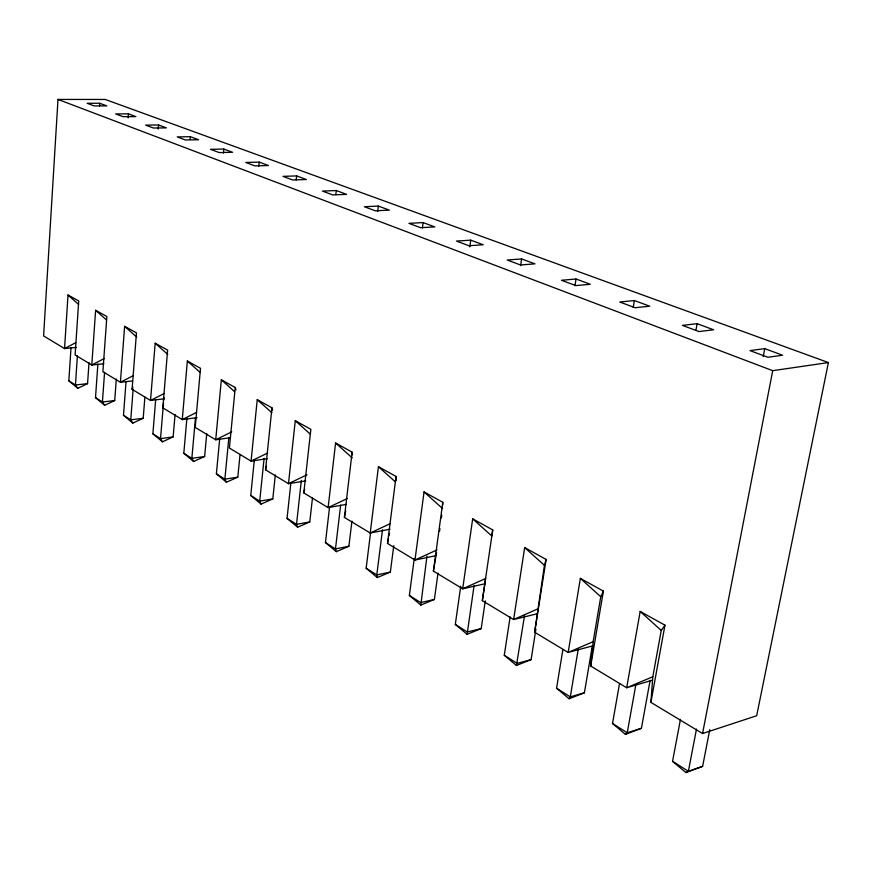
<?xml version="1.0" encoding="UTF-8"?>
<svg xmlns="http://www.w3.org/2000/svg" width="872" height="872" viewBox="0 0 872 872"><rect width="100%" height="100%" fill="white"/><g stroke="black" fill="none" stroke-linecap="round" stroke-linejoin="round"><path stroke-width="1.31" d="M442.747 504.834L442.813 502.305L424.043 491.928L414.974 560.02L435.847 555.682M485.072 583.75L462.683 588.807L472.678 518.829L492.724 529.914L482.336 600.666L513.63 619.545L524.672 547.572L546.134 559.453L544.433 565.339L534.656 632.233L568.163 652.452L580.36 578.376L603.391 591.118L600.754 596.742L593.156 641.672L590.704 666.044L626.674 687.757L640.179 611.457L664.965 625.169L661.238 630.445L652.823 676.737L650.894 702.363L702.559 733.537L756.667 715.738L828.4 362.567L105.25 99.452L57.988 99.43L43.6 335.927L64.55 348.571L76.409 347.416M103.812 363.755L91.789 365.008L75.112 354.948L78.72 300.938L68.016 295.019L64.55 348.571L75.755 342.674M89.02 362.578L87.56 383.647L77.782 388.313L68.834 380.835L71.003 347.939M77.39 355.896L75.439 384.999L77.782 388.313M99.55 105.97L99.735 103.267L87.124 103.278L94.176 105.915L106.82 105.894L99.735 103.267M132.588 380.911L120.412 382.274L102.885 371.701L106.864 316.503L95.615 310.29L91.789 365.008L104.487 358.403M116.314 379.026L114.712 400.542L104.651 405.284L95.506 397.643L97.882 364.049M104.575 372.279L102.427 402.003L104.651 405.284M128.108 117.916L128.413 113.851L115.638 113.916L123.05 116.684L135.869 116.608L128.413 113.851M163.86 398.842L150.529 400.455L132.086 389.326L136.468 332.875L124.631 326.335L120.412 382.274L133.503 375.549M144.905 396.967L143.204 418.266L132.838 423.105L123.486 415.279L126.015 382.023M133.144 389.097L130.756 419.857L132.838 423.105M158.257 129.023L158.573 124.979L145.624 125.11L153.428 128.02L166.421 127.879L158.573 124.979M197.105 417.655L182.259 419.596L162.824 407.867L167.631 350.119L155.172 343.219L150.529 400.455L164.285 393.457M175.065 414.473L173.136 436.894L162.465 441.821L152.883 433.809L155.685 399.529M163.511 402.831L160.524 438.627L162.465 441.821M163.729 400.183L163.947 397.534M190.107 139.411L190.336 136.697L177.212 136.893L185.442 139.967L198.609 139.749L190.336 136.697M230.35 437.722L215.722 439.782L195.219 427.411L200.506 368.3L187.36 361.03L182.259 419.596L196.451 412.467M206.74 433.558L204.637 456.492L193.617 461.506L183.807 453.298L186.891 418.255M195.492 417.699L191.851 458.367L193.617 461.506M223.472 153.112L223.832 149.058L210.534 149.33L219.221 152.567L232.562 152.284L223.832 149.058M236.018 389.773L235.233 387.506L221.335 379.81L215.722 439.782L231.767 431.836M240.051 454.367L237.805 477.137L226.437 482.238L216.387 473.823L219.668 439.03M228.867 437.45L224.867 479.175L226.437 482.238M235.233 387.506L229.401 448.045L251.071 461.114L267.235 458.661M258.82 166.16L259.213 162.116L245.74 162.465L254.929 165.887L268.434 165.517L259.213 162.116M272.609 410.069L271.955 407.813L257.24 399.681L251.071 461.114L267.682 453.004M275.323 474.946L272.805 498.915L261.055 504.114L250.744 495.481L254.373 459.555M264.107 458.291L259.703 501.128L261.055 504.114M305.734 480.864L288.479 483.688L265.546 469.845L271.955 407.813M296.208 179.959L296.633 175.915L282.986 176.362L292.72 179.992L306.399 179.523L296.633 175.915M485.29 600.863L481.202 628.581L467.109 634.326L474.085 585.526M346.446 504.365L328.123 507.613L303.805 492.942L310.857 429.329L295.27 420.707L288.479 483.688L306.988 474.782M312.47 498.054L309.778 521.925L297.625 527.222L287.041 518.36L290.921 482.587M301.363 480.341L296.513 524.334L297.625 527.222M335.829 194.587L336.276 190.543L322.466 191.088L332.788 194.936L346.642 194.369L336.276 190.543M352.56 454.803L352.146 452.165L335.589 443.009L328.123 507.613L347.318 498.512M351.928 521.151L348.898 546.264L336.309 551.671L325.452 542.569L329.583 506.905M340.658 505.03L335.48 548.891L336.309 551.671M377.707 211.471L378.35 206.075L364.376 206.729L375.342 210.817L389.359 210.13L378.35 206.075M390.067 529.195L370.208 533.01L344.386 517.423L352.146 452.165M396.335 480.319L396.052 476.439L378.437 466.705L370.208 533.01L390.209 523.68M393.763 545.676L390.362 572.065L377.303 577.58L366.153 568.217L370.567 532.618M382.492 529.805L376.791 574.921L377.303 577.58M422.397 227.952L423.084 222.578L408.946 223.352L420.631 227.712L434.801 226.905L423.084 222.578M437.003 549.927L414.974 560.02L387.506 543.441L396.052 476.439M438.017 573.078L434.387 599.456L420.827 605.081L409.36 595.445L414.265 558.549M426.942 556.151L420.827 605.081M469.823 246.863L470.738 240.16L456.448 241.075L468.918 245.73L483.241 244.77L470.738 240.16M482.336 600.666L485.617 578.496L462.683 588.807L433.395 571.127L442.813 502.305M439.553 531.277L439.913 528.606M441.374 517.946L441.744 515.276M467.109 634.326L455.304 624.407L460.754 586.158M492.724 529.914L491.852 536.04L472.678 518.829M520.628 265.622L521.598 258.93L534.961 263.856L520.519 264.979L507.188 260.009L521.598 258.93M535.899 629.213L531.103 659.635L516.431 665.489L504.278 655.264L510.12 616.94M574.986 285.711L576.021 279.007L590.333 284.283L575.771 285.602L561.481 280.272L576.021 279.007M524.562 615.458L516.431 665.489M534.656 632.233L546.134 559.453M592.241 646.348L584.393 692.793L569.089 698.755L556.565 688.226L562.854 649.771M633.257 307.26L634.38 300.535L649.749 306.214L635.089 307.729L619.741 302.006L634.38 300.535M578.299 648.812L570.299 696.881L569.089 698.755M590.704 666.044L603.391 591.118M433.395 571.127L436.545 552.576M650.131 680.291L641.432 728.284L625.453 734.377L612.526 723.488L619.534 683.528M695.921 330.379L697.11 323.686L713.678 329.79L698.941 331.556L682.405 325.387L697.11 323.686M635.688 685.566L627.251 732.774L625.453 734.377M650.894 702.363L664.965 625.169M709.764 729.657L702.625 766.368L685.904 772.57L672.552 761.321L680.454 719.411M387.506 543.441L388.476 538.362M388.956 535.822L389.446 533.283M763.218 356.615L764.744 348.637L782.631 355.231L767.861 357.269L749.985 350.599L764.744 348.637M696.488 729.068L688.379 771.295L685.904 772.57M702.559 733.537L772.712 370.676L828.4 362.567M344.386 517.423L345.77 510.927M303.805 492.942L304.677 489.192M265.546 469.845L266.516 465.986M162.824 407.867L163.576 405.382M132.086 389.326L132.86 386.917M537.555 609.005L513.63 619.545L536.956 613.812M593.156 641.672L568.163 652.452L592.971 645.792M652.823 676.737L626.674 687.757L652.321 680.225M702.625 766.368L688.379 771.295L672.552 761.321M641.432 728.284L627.251 732.774L612.526 723.488M584.393 692.793L570.299 696.881L556.565 688.226M531.103 659.635L517.118 663.363L504.278 655.264M481.202 628.581L467.348 631.993L455.304 624.407M434.387 599.456L420.664 602.574L409.36 595.445M390.362 572.065L376.791 574.921L366.153 568.217M348.898 546.264L335.48 548.891L325.452 542.569M309.778 521.925L296.513 524.334L287.041 518.36M272.805 498.915L259.703 501.128L250.744 495.481M237.805 477.137L224.867 479.175L216.387 473.823M204.637 456.492L191.851 458.367L183.807 453.298M173.136 436.894L160.524 438.627L152.883 433.809M143.204 418.266L130.756 419.857L123.486 415.279M114.712 400.542L102.427 402.003L95.506 397.643M87.56 383.647L75.439 384.999L68.834 380.835M57.988 99.43L772.712 370.676M124.631 326.335L136.708 337.083M95.615 310.29L106.439 319.904M68.016 295.019L78.589 304.426M257.24 399.681L271.955 412.816M221.335 379.81L234.535 391.593M187.36 361.03L200.233 372.508M155.172 343.219L167.74 354.413M378.437 466.705L395.517 482.009M335.589 443.009L352.212 457.876M295.27 420.707L310.377 434.212M424.043 491.928L442.66 508.616M640.179 611.457L661.238 630.445M580.36 578.376L600.754 596.742M524.672 547.572L544.433 565.339"/></g></svg>
